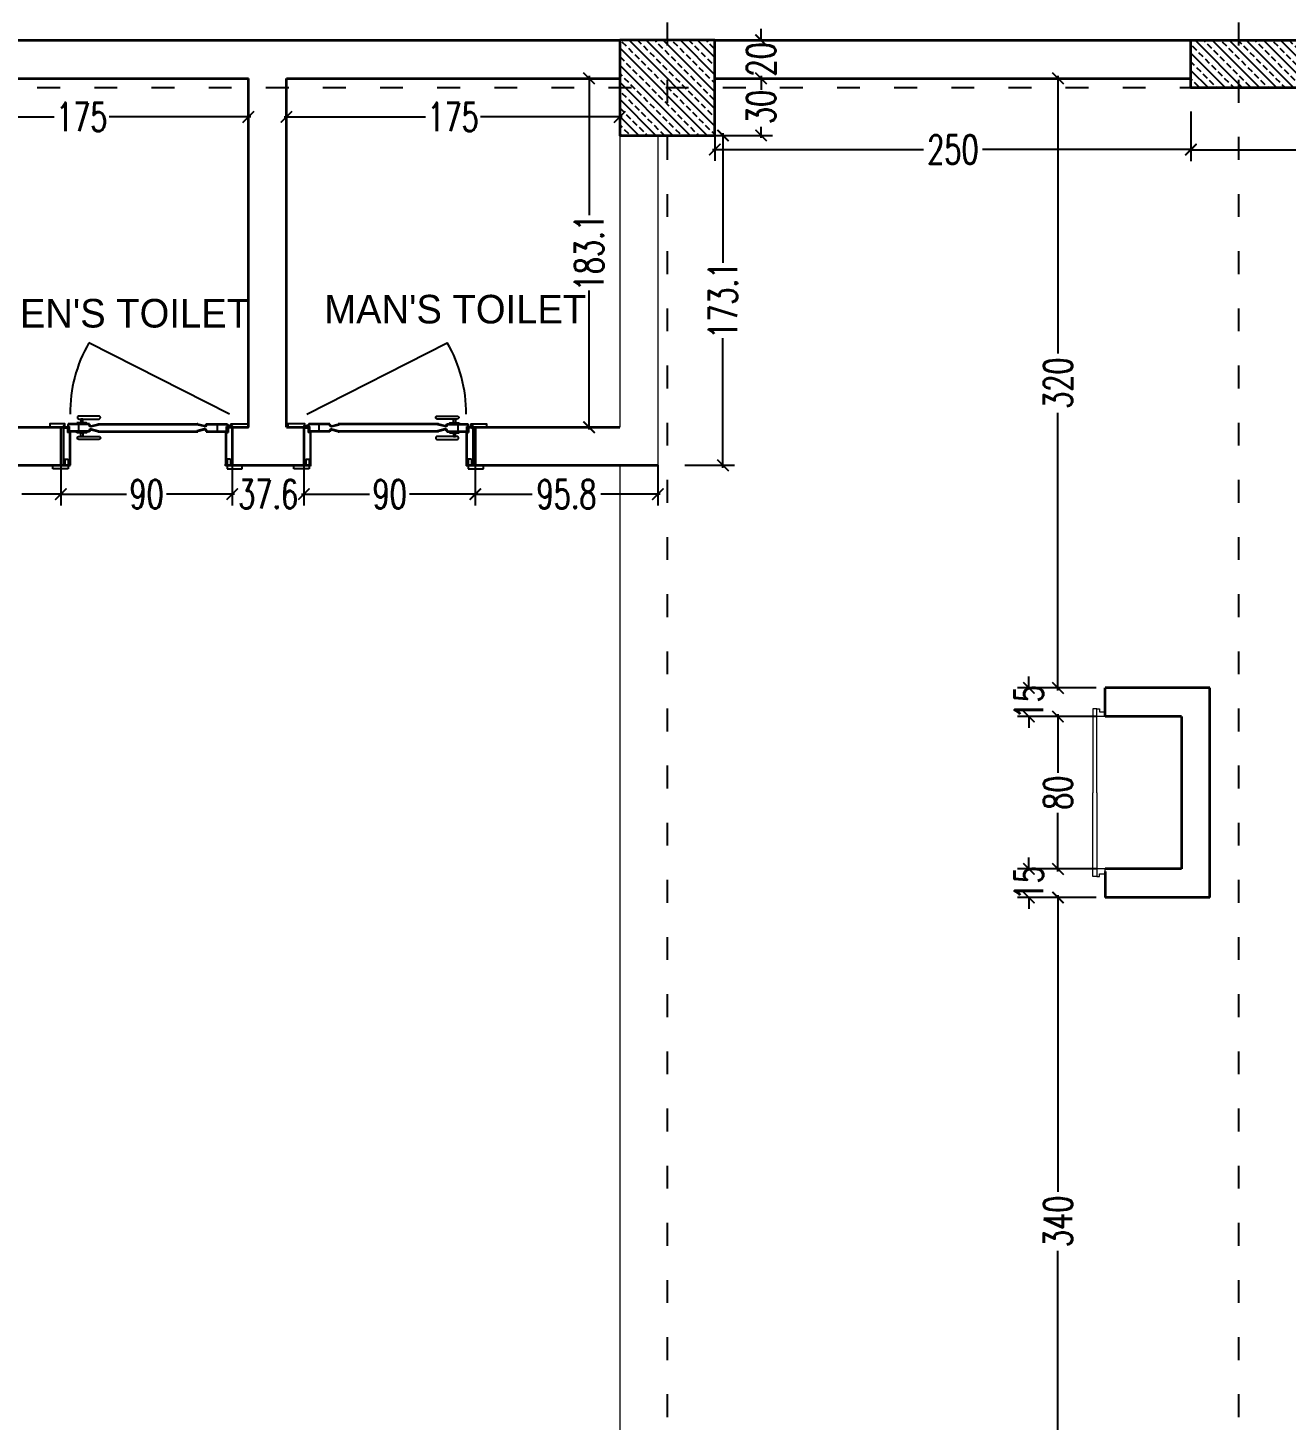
# Model space of a CAD drawing. Header units: centimetres. Extents: x -3207095 to 15275363, y -32656 to 4798027.
# Drawn here: x 679494 to 680155, y 4470651 to 4471382 of the extents above; entities that cross this region are included whole.
import ezdxf

# ---------------------------------------------------------------- set-up
doc = ezdxf.new("R2010")
doc.units = ezdxf.units.CM
for name, pattern in [('ACAD_ISO03W100', [30, 12, -18]), ('DUZ', [500, 500]), ('HIDDEN', [0.375, 0.25, -0.125])]:
    doc.linetypes.add(name, pattern=pattern)
doc.layers.get('0').update_dxf_attribs({"color": 1, "linetype": 'DUZ'})
for name, color, linetype in [('a-door', 2, 'Continuous'), ('DIM', 1, 'DUZ'), ('GOLGE', 8, 'HIDDEN'), ('KOLTAR_F', 145, 'Continuous'), ('LOGO', 7, 'Continuous')]:
    doc.layers.add(name, color=color, linetype=linetype)
for name, color, linetype, lineweight in [('DUVAR', 7, 'Continuous', 35), ('iç duvar', 7, 'Continuous', 50), ('KAPEN', 151, 'Continuous', 9), ('KOLON_F', 3, 'Continuous', 35)]:
    doc.layers.add(name, color=color, linetype=linetype, lineweight=lineweight)
doc.styles.add('DIM', font='ROMANSTW.SHX', dxfattribs={"width": 0.7})
doc.dimstyles.new('1_100', dxfattribs={"dimtxt": 15, "dimasz": 6, "dimexe": 6, "dimexo": 0, "dimgap": 2, "dimtad": 0, "dimdec": 1, "dimzin": 11, "dimdsep": 46, "dimtxsty": 'DIM', "dimblk": 'ARCHTICK', "dimcen": 3, "dimdle": 1.25, "dimclrt": 2, "dimadec": 0, "dimazin": 0, "dimtfac": 1.25, "dimtdec": 1, "dimtix": 1, "dimtofl": 0, "dimtmove": 1, "dimatfit": 3, "dimldrblk": 'ARCHTICK', "dimfxl": 20, "dimfxlon": 1, "dimtolj": 1, "dimtzin": 0, "dimarcsym": 0})

# ---------------------------------------------------------------- blocks, each defined once
blk = doc.blocks.new('_ArchTick')
at = {"color": 0, "linetype": 'ByBlock', "const_width": 0.15}
blk.add_lwpolyline([(-0.5, -0.5), (0.5, 0.5)], dxfattribs=at)
blk = doc.blocks.new('*D457')
at = {"layer": 'Defpoints', "color": 0, "linetype": 'Continuous', "lineweight": 5, "transparency": 16777216}
for p in [(679435.06, 4471152.02), (679511.62, 4471152.02), (679511.62, 4471136.88)]:
    blk.add_point(p, dxfattribs=at)
at = {"layer": 'DIM', "color": 0, "linetype": 'Continuous', "lineweight": -2, "transparency": 16777216}
for p, q in [((679435.06, 4471152.02), (679435.06, 4471130.88)), ((679511.62, 4471152.02), (679511.62, 4471130.88)), ((679433.81, 4471136.88), (679455.59, 4471136.88)), ((679512.87, 4471136.88), (679491.09, 4471136.88))]:
    blk.add_line(p, q, dxfattribs=at)
at = {"layer": 'DIM', "color": 0, "linetype": 'Continuous', "lineweight": -2, "transparency": 16777216, "xscale": 6, "yscale": 6, "zscale": 6, "rotation": 180}
blk.add_blockref('_ArchTick', (679435.06, 4471136.88), dxfattribs=at)
at = {"layer": 'DIM', "color": 0, "linetype": 'Continuous', "lineweight": -2, "transparency": 16777216, "xscale": 6, "yscale": 6, "zscale": 6}
blk.add_blockref('_ArchTick', (679511.62, 4471136.88), dxfattribs=at)
at = {"layer": 'DIM', "color": 2, "linetype": 'Continuous', "lineweight": 5, "transparency": 16777216, "insert": (679473.34, 4471136.88), "char_height": 15, "attachment_point": 5, "style": 'DIM'}
blk.add_mtext('\\A1;76.6', dxfattribs=at)
blk = doc.blocks.new('*D458')
at = {"layer": 'Defpoints', "color": 0, "linetype": 'Continuous', "lineweight": 5, "transparency": 16777216}
for p in [(679511.62, 4471152.02), (679601.62, 4471152.02), (679601.62, 4471136.88)]:
    blk.add_point(p, dxfattribs=at)
at = {"layer": 'DIM', "color": 0, "linetype": 'Continuous', "lineweight": -2, "transparency": 16777216}
for p, q in [((679511.62, 4471152.02), (679511.62, 4471130.88)), ((679601.62, 4471152.02), (679601.62, 4471130.88)), ((679510.37, 4471136.88), (679546.12, 4471136.88)), ((679602.87, 4471136.88), (679567.12, 4471136.88))]:
    blk.add_line(p, q, dxfattribs=at)
at = {"layer": 'DIM', "color": 0, "linetype": 'Continuous', "lineweight": -2, "transparency": 16777216, "xscale": 6, "yscale": 6, "zscale": 6, "rotation": 180}
blk.add_blockref('_ArchTick', (679511.62, 4471136.88), dxfattribs=at)
at = {"layer": 'DIM', "color": 0, "linetype": 'Continuous', "lineweight": -2, "transparency": 16777216, "xscale": 6, "yscale": 6, "zscale": 6}
blk.add_blockref('_ArchTick', (679601.62, 4471136.88), dxfattribs=at)
at = {"layer": 'DIM', "color": 2, "linetype": 'Continuous', "lineweight": 5, "transparency": 16777216, "insert": (679556.62, 4471136.88), "char_height": 15, "attachment_point": 5, "style": 'DIM'}
blk.add_mtext('\\A1;90', dxfattribs=at)
blk = doc.blocks.new('*D459')
at = {"layer": 'Defpoints', "color": 0, "linetype": 'Continuous', "lineweight": 5, "transparency": 16777216}
for p in [(679601.62, 4471152.02), (679639.26, 4471152.02), (679639.26, 4471136.88)]:
    blk.add_point(p, dxfattribs=at)
at = {"layer": 'DIM', "color": 0, "linetype": 'Continuous', "lineweight": -2, "transparency": 16777216}
for p, q in [((679601.62, 4471152.02), (679601.62, 4471130.88)), ((679639.26, 4471152.02), (679639.26, 4471130.88)), ((679601.62, 4471136.88), (679595.62, 4471136.88)), ((679639.26, 4471136.88), (679645.26, 4471136.88))]:
    blk.add_line(p, q, dxfattribs=at)
at = {"layer": 'DIM', "color": 0, "linetype": 'Continuous', "lineweight": -2, "transparency": 16777216, "xscale": 6, "yscale": 6, "zscale": 6}
blk.add_blockref('_ArchTick', (679601.62, 4471136.88), dxfattribs=at)
at = {"layer": 'DIM', "color": 0, "linetype": 'Continuous', "lineweight": -2, "transparency": 16777216, "xscale": 6, "yscale": 6, "zscale": 6, "rotation": 180}
blk.add_blockref('_ArchTick', (679639.26, 4471136.88), dxfattribs=at)
at = {"layer": 'DIM', "color": 2, "linetype": 'Continuous', "lineweight": 5, "transparency": 16777216, "insert": (679620.44, 4471136.88), "char_height": 15, "attachment_point": 5, "style": 'DIM'}
blk.add_mtext('\\A1;37.6', dxfattribs=at)
blk = doc.blocks.new('*D460')
at = {"layer": 'Defpoints', "color": 0, "linetype": 'Continuous', "lineweight": 5, "transparency": 16777216}
for p in [(679639.26, 4471152.02), (679729.26, 4471152.02), (679729.26, 4471136.88)]:
    blk.add_point(p, dxfattribs=at)
at = {"layer": 'DIM', "color": 0, "linetype": 'Continuous', "lineweight": -2, "transparency": 16777216}
for p, q in [((679639.26, 4471152.02), (679639.26, 4471130.88)), ((679729.26, 4471152.02), (679729.26, 4471130.88)), ((679638.01, 4471136.88), (679673.76, 4471136.88)), ((679730.51, 4471136.88), (679694.76, 4471136.88))]:
    blk.add_line(p, q, dxfattribs=at)
at = {"layer": 'DIM', "color": 0, "linetype": 'Continuous', "lineweight": -2, "transparency": 16777216, "xscale": 6, "yscale": 6, "zscale": 6, "rotation": 180}
blk.add_blockref('_ArchTick', (679639.26, 4471136.88), dxfattribs=at)
at = {"layer": 'DIM', "color": 0, "linetype": 'Continuous', "lineweight": -2, "transparency": 16777216, "xscale": 6, "yscale": 6, "zscale": 6}
blk.add_blockref('_ArchTick', (679729.26, 4471136.88), dxfattribs=at)
at = {"layer": 'DIM', "color": 2, "linetype": 'Continuous', "lineweight": 5, "transparency": 16777216, "insert": (679684.26, 4471136.88), "char_height": 15, "attachment_point": 5, "style": 'DIM'}
blk.add_mtext('\\A1;90', dxfattribs=at)
blk = doc.blocks.new('*D461')
at = {"layer": 'Defpoints', "color": 0, "linetype": 'Continuous', "lineweight": 5, "transparency": 16777216}
for p in [(679729.26, 4471152.02), (679825.06, 4471152.02), (679825.06, 4471136.88)]:
    blk.add_point(p, dxfattribs=at)
at = {"layer": 'DIM', "color": 0, "linetype": 'Continuous', "lineweight": -2, "transparency": 16777216}
for p, q in [((679729.26, 4471152.02), (679729.26, 4471130.88)), ((679825.06, 4471152.02), (679825.06, 4471130.88)), ((679728.01, 4471136.88), (679759.16, 4471136.88)), ((679826.31, 4471136.88), (679795.16, 4471136.88))]:
    blk.add_line(p, q, dxfattribs=at)
at = {"layer": 'DIM', "color": 0, "linetype": 'Continuous', "lineweight": -2, "transparency": 16777216, "xscale": 6, "yscale": 6, "zscale": 6, "rotation": 180}
blk.add_blockref('_ArchTick', (679729.26, 4471136.88), dxfattribs=at)
at = {"layer": 'DIM', "color": 0, "linetype": 'Continuous', "lineweight": -2, "transparency": 16777216, "xscale": 6, "yscale": 6, "zscale": 6}
blk.add_blockref('_ArchTick', (679825.06, 4471136.88), dxfattribs=at)
at = {"layer": 'DIM', "color": 2, "linetype": 'Continuous', "lineweight": 5, "transparency": 16777216, "insert": (679777.16, 4471136.88), "char_height": 15, "attachment_point": 5, "style": 'DIM'}
blk.add_mtext('\\A1;95.8', dxfattribs=at)
blk = doc.blocks.new('*D462')
at = {"layer": 'Defpoints', "color": 0, "linetype": 'Continuous', "lineweight": 5, "transparency": 16777216}
for p in [(679825.06, 4471325.15), (679859.31, 4471325.15), (679825.06, 4471152.02)]:
    blk.add_point(p, dxfattribs=at)
at = {"layer": 'DIM', "color": 0, "linetype": 'Continuous', "lineweight": -2, "transparency": 16777216}
for p, q in [((679839.31, 4471325.15), (679865.31, 4471325.15)), ((679859.31, 4471326.4), (679859.31, 4471258.34)), ((679859.31, 4471150.77), (679859.31, 4471218.84)), ((679839.31, 4471152.02), (679865.31, 4471152.02))]:
    blk.add_line(p, q, dxfattribs=at)
at = {"layer": 'DIM', "color": 0, "linetype": 'Continuous', "lineweight": -2, "transparency": 16777216, "xscale": 6, "yscale": 6, "zscale": 6}
for p, rotation in [((679859.31, 4471325.15), 90), ((679859.31, 4471152.02), 270)]:
    blk.add_blockref('_ArchTick', p, dxfattribs=dict(at, rotation=rotation))
at = {"layer": 'DIM', "color": 2, "linetype": 'Continuous', "lineweight": 5, "transparency": 16777216, "insert": (679859.31, 4471238.59), "char_height": 15, "attachment_point": 5, "rotation": 90, "style": 'DIM'}
blk.add_mtext('\\A1;173.1', dxfattribs=at)
blk = doc.blocks.new('*D463')
at = {"layer": 'Defpoints', "color": 0, "linetype": 'Continuous', "lineweight": 5, "transparency": 16777216}
for p in [(679855.06, 4471355.15), (679879.31, 4471355.15), (679855.06, 4471325.15)]:
    blk.add_point(p, dxfattribs=at)
at = {"layer": 'DIM', "color": 0, "linetype": 'Continuous', "lineweight": -2, "transparency": 16777216}
for p, q in [((679859.31, 4471355.15), (679885.31, 4471355.15)), ((679879.31, 4471356.4), (679879.31, 4471350.65)), ((679859.31, 4471325.15), (679885.31, 4471325.15)), ((679879.31, 4471323.9), (679879.31, 4471329.65))]:
    blk.add_line(p, q, dxfattribs=at)
at = {"layer": 'DIM', "color": 0, "linetype": 'Continuous', "lineweight": -2, "transparency": 16777216, "xscale": 6, "yscale": 6, "zscale": 6}
for p, rotation in [((679879.31, 4471355.15), 90), ((679879.31, 4471325.15), 270)]:
    blk.add_blockref('_ArchTick', p, dxfattribs=dict(at, rotation=rotation))
at = {"layer": 'DIM', "color": 2, "linetype": 'Continuous', "lineweight": 5, "transparency": 16777216, "insert": (679879.31, 4471340.15), "char_height": 15, "attachment_point": 5, "rotation": 90, "style": 'DIM'}
blk.add_mtext('\\A1;30', dxfattribs=at)
blk = doc.blocks.new('*D464')
at = {"layer": 'Defpoints', "color": 0, "linetype": 'Continuous', "lineweight": 5, "transparency": 16777216}
for p in [(680105.06, 4471350.15), (679855.06, 4471325.15), (680105.06, 4471317.82)]:
    blk.add_point(p, dxfattribs=at)
at = {"layer": 'DIM', "color": 0, "linetype": 'Continuous', "lineweight": -2, "transparency": 16777216}
for p, q in [((680105.06, 4471337.82), (680105.06, 4471311.82)), ((679855.06, 4471325.15), (679855.06, 4471311.82)), ((679853.81, 4471317.82), (679964.56, 4471317.82)), ((680106.31, 4471317.82), (679995.56, 4471317.82))]:
    blk.add_line(p, q, dxfattribs=at)
at = {"layer": 'DIM', "color": 0, "linetype": 'Continuous', "lineweight": -2, "transparency": 16777216, "xscale": 6, "yscale": 6, "zscale": 6, "rotation": 180}
blk.add_blockref('_ArchTick', (679855.06, 4471317.82), dxfattribs=at)
at = {"layer": 'DIM', "color": 0, "linetype": 'Continuous', "lineweight": -2, "transparency": 16777216, "xscale": 6, "yscale": 6, "zscale": 6}
blk.add_blockref('_ArchTick', (680105.06, 4471317.82), dxfattribs=at)
at = {"layer": 'DIM', "color": 2, "linetype": 'Continuous', "lineweight": 5, "transparency": 16777216, "insert": (679980.06, 4471317.82), "char_height": 15, "attachment_point": 5, "style": 'DIM'}
blk.add_mtext('\\A1;250', dxfattribs=at)
blk = doc.blocks.new('*D465')
at = {"layer": 'Defpoints', "color": 0, "linetype": 'Continuous', "lineweight": 5, "transparency": 16777216}
for p in [(680105.06, 4471350.15), (680375.06, 4471350.15), (680375.06, 4471317.63)]:
    blk.add_point(p, dxfattribs=at)
at = {"layer": 'DIM', "color": 0, "linetype": 'Continuous', "lineweight": -2, "transparency": 16777216}
for p, q in [((680105.06, 4471337.63), (680105.06, 4471311.63)), ((680375.06, 4471337.63), (680375.06, 4471311.63)), ((680103.81, 4471317.63), (680224.56, 4471317.63)), ((680376.31, 4471317.63), (680255.56, 4471317.63))]:
    blk.add_line(p, q, dxfattribs=at)
at = {"layer": 'DIM', "color": 0, "linetype": 'Continuous', "lineweight": -2, "transparency": 16777216, "xscale": 6, "yscale": 6, "zscale": 6, "rotation": 180}
blk.add_blockref('_ArchTick', (680105.06, 4471317.63), dxfattribs=at)
at = {"layer": 'DIM', "color": 0, "linetype": 'Continuous', "lineweight": -2, "transparency": 16777216, "xscale": 6, "yscale": 6, "zscale": 6}
blk.add_blockref('_ArchTick', (680375.06, 4471317.63), dxfattribs=at)
at = {"layer": 'DIM', "color": 2, "linetype": 'Continuous', "lineweight": 5, "transparency": 16777216, "insert": (680240.06, 4471317.63), "char_height": 15, "attachment_point": 5, "style": 'DIM'}
blk.add_mtext('\\A1;270', dxfattribs=at)
blk = doc.blocks.new('*D468')
at = {"layer": 'Defpoints', "color": 0, "linetype": 'Continuous', "lineweight": 5, "transparency": 16777216}
for p in [(679855.06, 4471375.15), (679879.31, 4471375.15), (679855.06, 4471355.15)]:
    blk.add_point(p, dxfattribs=at)
at = {"layer": 'DIM', "color": 0, "linetype": 'Continuous', "lineweight": -2, "transparency": 16777216}
for p, q in [((679879.31, 4471375.15), (679879.31, 4471381.15)), ((679859.31, 4471375.15), (679885.31, 4471375.15)), ((679859.31, 4471355.15), (679885.31, 4471355.15)), ((679879.31, 4471355.15), (679879.31, 4471349.15))]:
    blk.add_line(p, q, dxfattribs=at)
at = {"layer": 'DIM', "color": 0, "linetype": 'Continuous', "lineweight": -2, "transparency": 16777216, "xscale": 6, "yscale": 6, "zscale": 6}
for p, rotation in [((679879.31, 4471375.15), 270), ((679879.31, 4471355.15), 90)]:
    blk.add_blockref('_ArchTick', p, dxfattribs=dict(at, rotation=rotation))
at = {"layer": 'DIM', "color": 2, "linetype": 'Continuous', "lineweight": 5, "transparency": 16777216, "insert": (679879.31, 4471365.15), "char_height": 15, "attachment_point": 5, "rotation": 90, "style": 'DIM'}
blk.add_mtext('\\A1;20', dxfattribs=at)
blk = doc.blocks.new('*D474')
at = {"layer": 'Defpoints', "color": 0, "linetype": 'Continuous', "lineweight": 5, "transparency": 16777216}
for p in [(680039.42, 4471355.15), (680035.24, 4471035.15), (680060.06, 4471035.15)]:
    blk.add_point(p, dxfattribs=at)
at = {"layer": 'DIM', "color": 0, "linetype": 'Continuous', "lineweight": -2, "transparency": 16777216}
for p, q in [((680039.42, 4471355.15), (680029.24, 4471355.15)), ((680035.24, 4471356.4), (680035.24, 4471210.65)), ((680035.24, 4471033.9), (680035.24, 4471179.65)), ((680055.24, 4471035.15), (680029.24, 4471035.15))]:
    blk.add_line(p, q, dxfattribs=at)
at = {"layer": 'DIM', "color": 0, "linetype": 'Continuous', "lineweight": -2, "transparency": 16777216, "xscale": 6, "yscale": 6, "zscale": 6}
for p, rotation in [((680035.24, 4471355.15), 90), ((680035.24, 4471035.15), 270)]:
    blk.add_blockref('_ArchTick', p, dxfattribs=dict(at, rotation=rotation))
at = {"layer": 'DIM', "color": 2, "linetype": 'Continuous', "lineweight": 5, "transparency": 16777216, "insert": (680035.24, 4471195.15), "char_height": 15, "attachment_point": 5, "rotation": 90, "style": 'DIM'}
blk.add_mtext('\\A1;320', dxfattribs=at)
blk = doc.blocks.new('*D475')
at = {"layer": 'Defpoints', "color": 0, "linetype": 'Continuous', "lineweight": 5, "transparency": 16777216}
for p in [(680060.06, 4471020.15), (680035.24, 4470940.15), (680060.06, 4470940.15)]:
    blk.add_point(p, dxfattribs=at)
at = {"layer": 'DIM', "color": 0, "linetype": 'Continuous', "lineweight": -2, "transparency": 16777216}
for p, q in [((680055.24, 4471020.15), (680029.24, 4471020.15)), ((680035.24, 4471021.4), (680035.24, 4470990.65)), ((680035.24, 4470938.9), (680035.24, 4470969.65)), ((680055.24, 4470940.15), (680029.24, 4470940.15))]:
    blk.add_line(p, q, dxfattribs=at)
at = {"layer": 'DIM', "color": 0, "linetype": 'Continuous', "lineweight": -2, "transparency": 16777216, "xscale": 6, "yscale": 6, "zscale": 6}
for p, rotation in [((680035.24, 4471020.15), 90), ((680035.24, 4470940.15), 270)]:
    blk.add_blockref('_ArchTick', p, dxfattribs=dict(at, rotation=rotation))
at = {"layer": 'DIM', "color": 2, "linetype": 'Continuous', "lineweight": 5, "transparency": 16777216, "insert": (680035.24, 4470980.15), "char_height": 15, "attachment_point": 5, "rotation": 90, "style": 'DIM'}
blk.add_mtext('\\A1;80', dxfattribs=at)
blk = doc.blocks.new('*D476')
at = {"layer": 'Defpoints', "color": 0, "linetype": 'Continuous', "lineweight": 5, "transparency": 16777216}
for p in [(680029.24, 4471035.15), (680019.96, 4471020.15), (680029.24, 4471020.15)]:
    blk.add_point(p, dxfattribs=at)
at = {"layer": 'DIM', "color": 0, "linetype": 'Continuous', "lineweight": -2, "transparency": 16777216}
for p, q in [((680019.96, 4471035.15), (680019.96, 4471041.15)), ((680029.24, 4471035.15), (680013.96, 4471035.15)), ((680029.24, 4471020.15), (680013.96, 4471020.15)), ((680019.96, 4471020.15), (680019.96, 4471014.15))]:
    blk.add_line(p, q, dxfattribs=at)
at = {"layer": 'DIM', "color": 0, "linetype": 'Continuous', "lineweight": -2, "transparency": 16777216, "xscale": 6, "yscale": 6, "zscale": 6}
for p, rotation in [((680019.96, 4471035.15), 270), ((680019.96, 4471020.15), 90)]:
    blk.add_blockref('_ArchTick', p, dxfattribs=dict(at, rotation=rotation))
at = {"layer": 'DIM', "color": 2, "linetype": 'Continuous', "lineweight": 5, "transparency": 16777216, "insert": (680019.96, 4471027.65), "char_height": 15, "attachment_point": 5, "rotation": 90, "style": 'DIM'}
blk.add_mtext('\\A1;15', dxfattribs=at)
blk = doc.blocks.new('*D477')
at = {"layer": 'Defpoints', "color": 0, "linetype": 'Continuous', "lineweight": 5, "transparency": 16777216}
for p in [(680060.06, 4470925.15), (680035.24, 4470585.15), (680060.06, 4470585.15)]:
    blk.add_point(p, dxfattribs=at)
at = {"layer": 'DIM', "color": 0, "linetype": 'Continuous', "lineweight": -2, "transparency": 16777216}
for p, q in [((680055.24, 4470925.15), (680029.24, 4470925.15)), ((680035.24, 4470926.4), (680035.24, 4470770.65)), ((680035.24, 4470583.9), (680035.24, 4470739.65)), ((680055.24, 4470585.15), (680029.24, 4470585.15))]:
    blk.add_line(p, q, dxfattribs=at)
at = {"layer": 'DIM', "color": 0, "linetype": 'Continuous', "lineweight": -2, "transparency": 16777216, "xscale": 6, "yscale": 6, "zscale": 6}
for p, rotation in [((680035.24, 4470925.15), 90), ((680035.24, 4470585.15), 270)]:
    blk.add_blockref('_ArchTick', p, dxfattribs=dict(at, rotation=rotation))
at = {"layer": 'DIM', "color": 2, "linetype": 'Continuous', "lineweight": 5, "transparency": 16777216, "insert": (680035.24, 4470755.15), "char_height": 15, "attachment_point": 5, "rotation": 90, "style": 'DIM'}
blk.add_mtext('\\A1;340', dxfattribs=at)
blk = doc.blocks.new('*D478')
at = {"layer": 'Defpoints', "color": 0, "linetype": 'Continuous', "lineweight": 5, "transparency": 16777216}
for p in [(680029.24, 4470940.15), (680019.96, 4470925.15), (680029.24, 4470925.15)]:
    blk.add_point(p, dxfattribs=at)
at = {"layer": 'DIM', "color": 0, "linetype": 'Continuous', "lineweight": -2, "transparency": 16777216}
for p, q in [((680019.96, 4470940.15), (680019.96, 4470946.15)), ((680029.24, 4470940.15), (680013.96, 4470940.15)), ((680029.24, 4470925.15), (680013.96, 4470925.15)), ((680019.96, 4470925.15), (680019.96, 4470919.15))]:
    blk.add_line(p, q, dxfattribs=at)
at = {"layer": 'DIM', "color": 0, "linetype": 'Continuous', "lineweight": -2, "transparency": 16777216, "xscale": 6, "yscale": 6, "zscale": 6}
for p, rotation in [((680019.96, 4470940.15), 270), ((680019.96, 4470925.15), 90)]:
    blk.add_blockref('_ArchTick', p, dxfattribs=dict(at, rotation=rotation))
at = {"layer": 'DIM', "color": 2, "linetype": 'Continuous', "lineweight": 5, "transparency": 16777216, "insert": (680019.96, 4470932.65), "char_height": 15, "attachment_point": 5, "rotation": 90, "style": 'DIM'}
blk.add_mtext('\\A1;15', dxfattribs=at)
blk = doc.blocks.new('*D508')
at = {"layer": 'Defpoints', "color": 0, "linetype": 'Continuous', "lineweight": 5, "transparency": 16777216}
for p in [(679435.06, 4471355.15), (679610.06, 4471355.15), (679610.06, 4471334.88)]:
    blk.add_point(p, dxfattribs=at)
at = {"layer": 'DIM', "color": 0, "linetype": 'Continuous', "lineweight": -2, "transparency": 16777216}
for p, q in [((679435.06, 4471354.88), (679435.06, 4471328.88)), ((679610.06, 4471354.88), (679610.06, 4471328.88)), ((679433.81, 4471334.88), (679508.06, 4471334.88)), ((679611.31, 4471334.88), (679537.06, 4471334.88))]:
    blk.add_line(p, q, dxfattribs=at)
at = {"layer": 'DIM', "color": 0, "linetype": 'Continuous', "lineweight": -2, "transparency": 16777216, "xscale": 6, "yscale": 6, "zscale": 6, "rotation": 180}
blk.add_blockref('_ArchTick', (679435.06, 4471334.88), dxfattribs=at)
at = {"layer": 'DIM', "color": 0, "linetype": 'Continuous', "lineweight": -2, "transparency": 16777216, "xscale": 6, "yscale": 6, "zscale": 6}
blk.add_blockref('_ArchTick', (679610.06, 4471334.88), dxfattribs=at)
at = {"layer": 'DIM', "color": 2, "linetype": 'Continuous', "lineweight": 5, "transparency": 16777216, "insert": (679522.56, 4471334.88), "char_height": 15, "attachment_point": 5, "style": 'DIM'}
blk.add_mtext('\\A1;175', dxfattribs=at)
blk = doc.blocks.new('*D509')
at = {"layer": 'Defpoints', "color": 0, "linetype": 'Continuous', "lineweight": 5, "transparency": 16777216}
for p in [(679630.06, 4471355.15), (679805.06, 4471355.15), (679805.06, 4471334.88)]:
    blk.add_point(p, dxfattribs=at)
at = {"layer": 'DIM', "color": 0, "linetype": 'Continuous', "lineweight": -2, "transparency": 16777216}
for p, q in [((679630.06, 4471354.88), (679630.06, 4471328.88)), ((679805.06, 4471354.88), (679805.06, 4471328.88)), ((679628.81, 4471334.88), (679703.06, 4471334.88)), ((679806.31, 4471334.88), (679732.06, 4471334.88))]:
    blk.add_line(p, q, dxfattribs=at)
at = {"layer": 'DIM', "color": 0, "linetype": 'Continuous', "lineweight": -2, "transparency": 16777216, "xscale": 6, "yscale": 6, "zscale": 6, "rotation": 180}
blk.add_blockref('_ArchTick', (679630.06, 4471334.88), dxfattribs=at)
at = {"layer": 'DIM', "color": 0, "linetype": 'Continuous', "lineweight": -2, "transparency": 16777216, "xscale": 6, "yscale": 6, "zscale": 6}
blk.add_blockref('_ArchTick', (679805.06, 4471334.88), dxfattribs=at)
at = {"layer": 'DIM', "color": 2, "linetype": 'Continuous', "lineweight": 5, "transparency": 16777216, "insert": (679717.56, 4471334.88), "char_height": 15, "attachment_point": 5, "style": 'DIM'}
blk.add_mtext('\\A1;175', dxfattribs=at)
blk = doc.blocks.new('*D511')
at = {"layer": 'Defpoints', "color": 0, "linetype": 'Continuous', "lineweight": 5, "transparency": 16777216}
for p in [(679805.06, 4471355.15), (679788.99, 4471172.02), (679805.06, 4471172.02)]:
    blk.add_point(p, dxfattribs=at)
at = {"layer": 'DIM', "color": 0, "linetype": 'Continuous', "lineweight": -2, "transparency": 16777216}
for p, q in [((679805.06, 4471355.15), (679782.99, 4471355.15)), ((679788.99, 4471356.4), (679788.99, 4471283.34)), ((679788.99, 4471170.77), (679788.99, 4471243.84)), ((679805.06, 4471172.02), (679782.99, 4471172.02))]:
    blk.add_line(p, q, dxfattribs=at)
at = {"layer": 'DIM', "color": 0, "linetype": 'Continuous', "lineweight": -2, "transparency": 16777216, "xscale": 6, "yscale": 6, "zscale": 6}
for p, rotation in [((679788.99, 4471355.15), 90), ((679788.99, 4471172.02), 270)]:
    blk.add_blockref('_ArchTick', p, dxfattribs=dict(at, rotation=rotation))
at = {"layer": 'DIM', "color": 2, "linetype": 'Continuous', "lineweight": 5, "transparency": 16777216, "insert": (679788.99, 4471263.59), "char_height": 15, "attachment_point": 5, "rotation": 90, "style": 'DIM'}
blk.add_mtext('\\A1;183.1', dxfattribs=at)

msp = doc.modelspace()

# ---------------------------------------------------------------- hatches: boundary and pattern name
at = {"layer": 'KOLTAR_F'}
h = msp.add_hatch(dxfattribs=at)
h.set_pattern_fill('ANSI33', color=256, angle=90, style=0)
h.set_pattern_definition([(135, (5183337.5296, 3810741.6723), (-4.4901280605, -4.4901280605), []), (135, (5183337.5296, 3810746.1625), (-4.4901280605, -4.4901280605), [3.175, -1.5875])])
h.paths.add_polyline_path([(679855.06, 4471325.15), (679855.06, 4471375.15), (679805.06, 4471375.15), (679805.06, 4471325.15)])
h = msp.add_hatch(dxfattribs=at)
h.set_pattern_fill('ANSI33', color=256, angle=90, style=0)
h.set_pattern_definition([(135, (5182817.5296, 3810741.6723), (-4.4901280605, -4.4901280605), []), (135, (5182817.5296, 3810746.1625), (-4.4901280605, -4.4901280605), [3.175, -1.5875])])
h.paths.add_polyline_path([(680375.06, 4471375.15), (680105.06, 4471375.15), (680105.06, 4471350.15), (680375.06, 4471350.15)])

# ---------------------------------------------------------------- linework, layer by layer
at = {"color": 232, "linetype": 'ACAD_ISO03W100'}
for p, q in [((679830.06, 4472584.38), (679830.06, 4469325.53)), ((680130.06, 4472584.38), (680130.06, 4469325.53)), ((681101.25, 4471350.15), (676992.69, 4471350.15))]:
    msp.add_line(p, q, dxfattribs=at)
at = {"color": 7}
for p, q in [((679511.62, 4471172.02), (679511.62, 4471152.02)), ((679601.62, 4471172.02), (679601.62, 4471152.02)), ((679639.26, 4471172.02), (679639.26, 4471152.02)), ((679729.26, 4471172.02), (679729.26, 4471152.02))]:
    msp.add_line(p, q, dxfattribs=at)
at = {"color": 30}
for p, q in [((679601.62, 4471152.02), (679601.62, 4471172.02)), ((679639.26, 4471152.02), (679639.26, 4471172.02))]:
    msp.add_line(p, q, dxfattribs=at)
at = {"layer": 'a-door'}
for p, q in [((679512.96, 4471172.02), (679512.96, 4471152.02)), ((679513.26, 4471172.02), (679515.46, 4471172.02)), ((679513.26, 4471171.71), (679515.16, 4471171.71)), ((679515.5, 4471173.82), (679515.06, 4471172.02)), ((679515.06, 4471172.02), (679515.76, 4471172.02)), ((679515.14, 4471172.32), (679516.06, 4471172.32)), ((679515.16, 4471171.71), (679515.16, 4471169.32)), ((679526.19, 4471173.52), (679515.43, 4471173.52)), ((679515.46, 4471172.02), (679515.46, 4471169.62)), ((679526.59, 4471173.82), (679515.5, 4471173.82)), ((679515.76, 4471169.62), (679515.76, 4471172.02)), ((679516.06, 4471169.92), (679516.06, 4471172.32)), ((679520.81, 4471173.52), (679520.81, 4471169.92)), ((679526.59, 4471173.52), (679526.59, 4471173.82)), ((679527.19, 4471172.92), (679527.42, 4471172.92)), ((679527.19, 4471172.32), (679527.19, 4471172.52)), ((679527.49, 4471172.32), (679527.19, 4471172.32)), ((679527.19, 4471171.12), (679527.19, 4471170.92)), ((679527.49, 4471171.12), (679527.19, 4471171.12)), ((679527.42, 4471172.72), (679527.42, 4471172.92)), ((679527.42, 4471172.72), (679527.57, 4471172.72)), ((679527.49, 4471172.32), (679531.39, 4471173.32)), ((679527.49, 4471171.12), (679531.39, 4471170.12)), ((679527.57, 4471172.72), (679530.99, 4471173.6)), ((679530.99, 4471173.82), (679531.39, 4471173.82)), ((679530.99, 4471173.82), (679530.99, 4471173.6)), ((679530.99, 4471173.82), (679530.99, 4471173.6)), ((679531.39, 4471173.82), (679583.58, 4471173.82)), ((679531.39, 4471173.42), (679583.18, 4471173.42)), ((679531.39, 4471173.42), (679531.39, 4471173.32)), ((679583.58, 4471173.82), (679583.18, 4471173.82)), ((679583.18, 4471173.42), (679583.18, 4471173.32)), ((679587.08, 4471172.32), (679583.18, 4471173.32)), ((679587.08, 4471171.12), (679583.18, 4471170.12)), ((679583.58, 4471173.82), (679583.58, 4471173.6)), ((679583.58, 4471173.82), (679583.58, 4471173.6)), ((679587.01, 4471172.72), (679583.58, 4471173.6)), ((679587.16, 4471172.72), (679587.01, 4471172.72)), ((679587.08, 4471172.32), (679587.38, 4471172.32)), ((679587.08, 4471171.12), (679587.38, 4471171.12)), ((679587.16, 4471172.72), (679587.16, 4471172.92)), ((679587.38, 4471172.92), (679587.16, 4471172.92)), ((679587.38, 4471172.32), (679587.38, 4471172.52)), ((679587.38, 4471171.12), (679587.38, 4471170.92)), ((679587.98, 4471173.82), (679599.07, 4471173.82)), ((679587.98, 4471173.52), (679587.98, 4471173.82)), ((679588.38, 4471173.52), (679599.15, 4471173.52)), ((679593.77, 4471173.52), (679593.77, 4471169.92)), ((679598.52, 4471169.92), (679598.52, 4471172.32)), ((679599.44, 4471172.32), (679598.52, 4471172.32)), ((679598.82, 4471169.62), (679598.82, 4471172.02)), ((679599.52, 4471172.02), (679598.82, 4471172.02)), ((679599.07, 4471173.82), (679599.52, 4471172.02)), ((679599.12, 4471172.02), (679599.12, 4471169.62)), ((679601.32, 4471172.02), (679599.12, 4471172.02)), ((679599.42, 4471171.71), (679599.42, 4471169.32)), ((679601.32, 4471171.71), (679599.42, 4471171.71)), ((679601.62, 4471172.02), (679601.62, 4471152.02)), ((679602.12, 4471172.02), (679601.62, 4471172.02)), ((679638.76, 4471172.02), (679639.26, 4471172.02)), ((679639.26, 4471172.02), (679639.26, 4471152.02)), ((679639.56, 4471172.02), (679641.76, 4471172.02)), ((679639.56, 4471171.71), (679641.46, 4471171.71)), ((679641.81, 4471173.82), (679641.36, 4471172.02)), ((679641.36, 4471172.02), (679642.06, 4471172.02)), ((679641.44, 4471172.32), (679642.36, 4471172.32)), ((679641.46, 4471171.71), (679641.46, 4471169.32)), ((679652.5, 4471173.52), (679641.73, 4471173.52)), ((679641.76, 4471172.02), (679641.76, 4471169.62)), ((679652.9, 4471173.82), (679641.81, 4471173.82)), ((679642.06, 4471169.62), (679642.06, 4471172.02)), ((679642.36, 4471169.92), (679642.36, 4471172.32)), ((679647.12, 4471173.52), (679647.12, 4471169.92)), ((679652.9, 4471173.52), (679652.9, 4471173.82)), ((679653.5, 4471172.92), (679653.72, 4471172.92)), ((679653.5, 4471172.32), (679653.5, 4471172.52)), ((679653.8, 4471172.32), (679653.5, 4471172.32)), ((679653.8, 4471171.12), (679653.5, 4471171.12)), ((679653.5, 4471171.12), (679653.5, 4471170.92)), ((679653.72, 4471172.72), (679653.72, 4471172.92)), ((679653.72, 4471172.72), (679653.87, 4471172.72)), ((679653.8, 4471172.32), (679657.7, 4471173.32)), ((679653.8, 4471171.12), (679657.7, 4471170.12)), ((679653.87, 4471172.72), (679657.3, 4471173.6)), ((679709.49, 4471173.82), (679657.3, 4471173.82)), ((679657.3, 4471173.82), (679657.3, 4471173.6)), ((679657.3, 4471173.82), (679657.3, 4471173.6)), ((679657.3, 4471173.82), (679657.7, 4471173.82)), ((679709.49, 4471173.42), (679657.7, 4471173.42)), ((679657.7, 4471173.42), (679657.7, 4471173.32)), ((679709.89, 4471173.82), (679709.49, 4471173.82)), ((679709.49, 4471173.42), (679709.49, 4471173.32)), ((679713.39, 4471172.32), (679709.49, 4471173.32)), ((679713.39, 4471171.12), (679709.49, 4471170.12)), ((679709.89, 4471173.82), (679709.89, 4471173.6)), ((679709.89, 4471173.82), (679709.89, 4471173.6)), ((679713.31, 4471172.72), (679709.89, 4471173.6)), ((679713.46, 4471172.72), (679713.31, 4471172.72)), ((679713.39, 4471172.32), (679713.69, 4471172.32)), ((679713.39, 4471171.12), (679713.69, 4471171.12)), ((679713.46, 4471172.72), (679713.46, 4471172.92)), ((679713.69, 4471172.92), (679713.46, 4471172.92)), ((679713.69, 4471172.32), (679713.69, 4471172.52)), ((679713.69, 4471171.12), (679713.69, 4471170.92)), ((679714.29, 4471173.82), (679725.38, 4471173.82)), ((679714.29, 4471173.52), (679714.29, 4471173.82)), ((679714.69, 4471173.52), (679725.45, 4471173.52)), ((679720.07, 4471173.52), (679720.07, 4471169.92)), ((679724.82, 4471169.92), (679724.82, 4471172.32)), ((679725.75, 4471172.32), (679724.82, 4471172.32)), ((679725.12, 4471169.62), (679725.12, 4471172.02)), ((679725.82, 4471172.02), (679725.12, 4471172.02)), ((679725.38, 4471173.82), (679725.82, 4471172.02)), ((679725.42, 4471172.02), (679725.42, 4471169.62)), ((679727.62, 4471172.02), (679725.42, 4471172.02)), ((679725.72, 4471171.71), (679725.72, 4471169.32)), ((679727.62, 4471171.71), (679725.72, 4471171.71)), ((679727.92, 4471172.02), (679727.92, 4471152.02)), ((679516.16, 4471169.32), (679515.16, 4471169.32)), ((679516.46, 4471169.62), (679515.46, 4471169.62)), ((679526.59, 4471169.62), (679515.76, 4471169.62)), ((679526.19, 4471169.92), (679516.06, 4471169.92)), ((679516.16, 4471169.32), (679516.16, 4471152.34)), ((679516.46, 4471169.62), (679516.46, 4471152.02)), ((679526.59, 4471169.92), (679526.59, 4471169.62)), ((679527.19, 4471170.52), (679527.42, 4471170.52)), ((679527.42, 4471170.72), (679527.42, 4471170.52)), ((679527.42, 4471170.72), (679527.57, 4471170.72)), ((679527.57, 4471170.72), (679530.99, 4471169.85)), ((679530.99, 4471169.62), (679530.99, 4471169.85)), ((679530.99, 4471169.62), (679530.99, 4471169.85)), ((679530.99, 4471169.62), (679531.39, 4471169.62)), ((679531.39, 4471170.02), (679531.39, 4471170.12)), ((679531.39, 4471170.02), (679583.18, 4471170.02)), ((679531.39, 4471169.62), (679583.58, 4471169.62)), ((679583.18, 4471170.02), (679583.18, 4471170.12)), ((679583.58, 4471169.62), (679583.18, 4471169.62)), ((679587.01, 4471170.72), (679583.58, 4471169.85)), ((679583.58, 4471169.62), (679583.58, 4471169.85)), ((679583.58, 4471169.62), (679583.58, 4471169.85)), ((679587.16, 4471170.72), (679587.01, 4471170.72)), ((679587.16, 4471170.72), (679587.16, 4471170.52)), ((679587.38, 4471170.52), (679587.16, 4471170.52)), ((679587.98, 4471169.92), (679587.98, 4471169.62)), ((679587.98, 4471169.62), (679598.82, 4471169.62)), ((679588.38, 4471169.92), (679598.52, 4471169.92)), ((679598.12, 4471169.62), (679599.12, 4471169.62)), ((679598.12, 4471169.62), (679598.12, 4471152.02)), ((679598.42, 4471169.32), (679599.42, 4471169.32)), ((679598.42, 4471169.32), (679598.42, 4471152.34)), ((679642.46, 4471169.32), (679641.46, 4471169.32)), ((679642.76, 4471169.62), (679641.76, 4471169.62)), ((679652.9, 4471169.62), (679642.06, 4471169.62)), ((679652.5, 4471169.92), (679642.36, 4471169.92)), ((679642.46, 4471169.32), (679642.46, 4471152.34)), ((679642.76, 4471169.62), (679642.76, 4471152.02)), ((679652.9, 4471169.92), (679652.9, 4471169.62)), ((679653.5, 4471170.52), (679653.72, 4471170.52)), ((679653.72, 4471170.72), (679653.72, 4471170.52)), ((679653.72, 4471170.72), (679653.87, 4471170.72)), ((679653.87, 4471170.72), (679657.3, 4471169.85)), ((679657.3, 4471169.62), (679657.3, 4471169.85)), ((679657.3, 4471169.62), (679657.3, 4471169.85)), ((679709.49, 4471169.62), (679657.3, 4471169.62)), ((679657.3, 4471169.62), (679657.7, 4471169.62)), ((679657.7, 4471170.02), (679657.7, 4471170.12)), ((679709.49, 4471170.02), (679657.7, 4471170.02)), ((679709.49, 4471170.02), (679709.49, 4471170.12)), ((679709.89, 4471169.62), (679709.49, 4471169.62)), ((679713.31, 4471170.72), (679709.89, 4471169.85)), ((679709.89, 4471169.62), (679709.89, 4471169.85)), ((679709.89, 4471169.62), (679709.89, 4471169.85)), ((679713.46, 4471170.72), (679713.31, 4471170.72)), ((679713.46, 4471170.72), (679713.46, 4471170.52)), ((679713.69, 4471170.52), (679713.46, 4471170.52)), ((679714.29, 4471169.92), (679714.29, 4471169.62)), ((679714.29, 4471169.62), (679725.12, 4471169.62)), ((679714.69, 4471169.92), (679724.82, 4471169.92)), ((679724.42, 4471169.62), (679725.42, 4471169.62)), ((679724.42, 4471169.62), (679724.42, 4471152.02)), ((679724.72, 4471169.32), (679725.72, 4471169.32)), ((679724.72, 4471169.32), (679724.72, 4471152.34)), ((679507.41, 4471150.22), (679507.41, 4471152.02)), ((679507.41, 4471150.22), (679507.41, 4471152.02)), ((679513.61, 4471152.02), (679507.41, 4471152.02)), ((679515.41, 4471150.22), (679507.41, 4471150.22)), ((679512.31, 4471152.02), (679513.61, 4471152.02)), ((679512.31, 4471152.02), (679513.61, 4471152.02)), ((679513.61, 4471155.22), (679515.41, 4471155.22)), ((679513.61, 4471155.22), (679515.41, 4471155.22)), ((679513.61, 4471155.22), (679513.61, 4471152.02)), ((679513.61, 4471155.22), (679513.61, 4471152.02)), ((679515.41, 4471155.22), (679515.41, 4471150.22)), ((679515.41, 4471155.22), (679515.41, 4471150.22)), ((679516.16, 4471152.34), (679515.41, 4471152.34)), ((679515.41, 4471152.02), (679516.71, 4471152.02)), ((679598.87, 4471152.02), (679597.57, 4471152.02)), ((679598.42, 4471152.34), (679598.87, 4471152.34)), ((679598.87, 4471155.22), (679598.87, 4471150.22)), ((679600.67, 4471155.22), (679598.87, 4471155.22)), ((679598.87, 4471150.22), (679606.87, 4471150.22)), ((679600.67, 4471155.22), (679600.67, 4471152.02)), ((679601.97, 4471152.02), (679600.67, 4471152.02)), ((679600.67, 4471152.02), (679606.87, 4471152.02)), ((679606.87, 4471150.22), (679606.87, 4471152.02)), ((679634.01, 4471150.22), (679634.01, 4471152.02)), ((679640.21, 4471152.02), (679634.01, 4471152.02)), ((679642.01, 4471150.22), (679634.01, 4471150.22)), ((679638.91, 4471152.02), (679640.21, 4471152.02)), ((679640.21, 4471155.22), (679640.21, 4471152.02)), ((679640.21, 4471155.22), (679642.01, 4471155.22)), ((679642.01, 4471155.22), (679642.01, 4471150.22)), ((679642.46, 4471152.34), (679642.01, 4471152.34)), ((679642.01, 4471152.02), (679643.31, 4471152.02)), ((679725.47, 4471152.02), (679724.17, 4471152.02)), ((679724.72, 4471152.34), (679725.47, 4471152.34)), ((679727.27, 4471155.22), (679725.47, 4471155.22)), ((679727.27, 4471155.22), (679725.47, 4471155.22)), ((679725.47, 4471155.22), (679725.47, 4471150.22)), ((679725.47, 4471155.22), (679725.47, 4471150.22)), ((679725.47, 4471150.22), (679733.47, 4471150.22)), ((679727.27, 4471155.22), (679727.27, 4471152.02)), ((679727.27, 4471155.22), (679727.27, 4471152.02)), ((679727.27, 4471152.02), (679733.47, 4471152.02)), ((679728.57, 4471152.02), (679727.27, 4471152.02)), ((679728.57, 4471152.02), (679727.27, 4471152.02)), ((679733.47, 4471150.22), (679733.47, 4471152.02)), ((679733.47, 4471150.22), (679733.47, 4471152.02))]:
    msp.add_line(p, q, dxfattribs=at)
for points in [[(679513.26, 4471172.02), (679513.76, 4471172.02), (679513.76, 4471173.82), (679505.76, 4471173.82), (679505.76, 4471172.02), (679512.96, 4471172.02)], [(679601.57, 4471172.02), (679601.07, 4471172.02), (679601.07, 4471173.82), (679610.06, 4471173.82), (679610.06, 4471172.02), (679601.87, 4471172.02)], [(679639.31, 4471172.02), (679639.81, 4471172.02), (679639.81, 4471173.82), (679630.82, 4471173.82), (679630.82, 4471172.02), (679639.01, 4471172.02)], [(679727.62, 4471172.02), (679727.12, 4471172.02), (679727.12, 4471173.82), (679735.12, 4471173.82), (679735.12, 4471172.02), (679727.92, 4471172.02)]]:
    msp.add_lwpolyline(points, dxfattribs=at)
for points in [[(679512.96, 4471171.27), (679513.26, 4471171.27), (679513.26, 4471172.77), (679512.96, 4471172.77)], [(679512.96, 4471171.27), (679513.26, 4471171.27), (679513.26, 4471172.77), (679512.96, 4471172.77)], [(679520.06, 4471174.32), (679520.06, 4471173.82), (679525.06, 4471173.82), (679525.06, 4471174.32)], [(679522.06, 4471176.32), (679522.06, 4471174.32), (679523.06, 4471174.32), (679523.06, 4471176.32)], [(679601.62, 4471171.27), (679601.32, 4471171.27), (679601.32, 4471172.77), (679601.62, 4471172.77)], [(679639.26, 4471171.27), (679639.56, 4471171.27), (679639.56, 4471172.77), (679639.26, 4471172.77)], [(679720.82, 4471174.32), (679720.82, 4471173.82), (679715.82, 4471173.82), (679715.82, 4471174.32)], [(679718.82, 4471176.32), (679718.82, 4471174.32), (679717.82, 4471174.32), (679717.82, 4471176.32)], [(679727.92, 4471171.27), (679727.62, 4471171.27), (679727.62, 4471172.77), (679727.92, 4471172.77)], [(679727.92, 4471171.27), (679727.62, 4471171.27), (679727.62, 4471172.77), (679727.92, 4471172.77)], [(679520.06, 4471169.12), (679520.06, 4471169.62), (679525.06, 4471169.62), (679525.06, 4471169.12)], [(679522.06, 4471167.12), (679522.06, 4471169.12), (679523.06, 4471169.12), (679523.06, 4471167.12)], [(679720.82, 4471169.12), (679720.82, 4471169.62), (679715.82, 4471169.62), (679715.82, 4471169.12)], [(679718.82, 4471167.12), (679718.82, 4471169.12), (679717.82, 4471169.12), (679717.82, 4471167.12)]]:
    msp.add_lwpolyline(points, close=True, dxfattribs=at)
for points in [[(679520.36, 4471177.12), (679520.36, 4471177.02, 0.414214), (679521.06, 4471176.32), (679531.66, 4471176.32, 0.414214), (679532.36, 4471177.02), (679532.36, 4471177.12, 0.414214), (679531.66, 4471177.82), (679521.06, 4471177.82, 0.414214)], [(679720.52, 4471177.12), (679720.52, 4471177.02, -0.414214), (679719.82, 4471176.32), (679709.22, 4471176.32, -0.414214), (679708.52, 4471177.02), (679708.52, 4471177.12, -0.414214), (679709.22, 4471177.82), (679719.82, 4471177.82, -0.414214)], [(679520.36, 4471166.32), (679520.36, 4471166.42, -0.414214), (679521.06, 4471167.12), (679531.66, 4471167.12, -0.414214), (679532.36, 4471166.42), (679532.36, 4471166.32, -0.414214), (679531.66, 4471165.62), (679521.06, 4471165.62, -0.414214)], [(679720.52, 4471166.32), (679720.52, 4471166.42, 0.414214), (679719.82, 4471167.12), (679709.22, 4471167.12, 0.414214), (679708.52, 4471166.42), (679708.52, 4471166.32, 0.414214), (679709.22, 4471165.62), (679719.82, 4471165.62, 0.414214)]]:
    msp.add_lwpolyline(points, format="xyb", close=True, dxfattribs=at)
for centre in [(679599.96, 4471172.52), (679640.92, 4471172.52)]:
    msp.add_circle(centre, 0.5, dxfattribs=at)
for centre, radius, start, end in [((679527.19, 4471173.52), 1, 180, 270), ((679527.19, 4471173.52), 0.6, 180, 270), ((679587.38, 4471173.52), 0.6, 270, 0), ((679587.38, 4471173.52), 1, 270, 0), ((679653.5, 4471173.52), 1, 180, 270), ((679653.5, 4471173.52), 0.6, 180, 270), ((679713.69, 4471173.52), 0.6, 270, 0), ((679713.69, 4471173.52), 1, 270, 0), ((679527.19, 4471169.92), 1, 90, 180), ((679527.19, 4471169.92), 0.6, 90, 180), ((679587.38, 4471169.92), 1, 0, 90), ((679587.38, 4471169.92), 0.6, 0, 90), ((679653.5, 4471169.92), 1, 90, 180), ((679653.5, 4471169.92), 0.6, 90, 180), ((679713.69, 4471169.92), 1, 0, 90), ((679713.69, 4471169.92), 0.6, 0, 90)]:
    msp.add_arc(centre, radius, start, end, dxfattribs=at)
at = {"layer": 'DUVAR'}
for p, q in [((679435.06, 4471375.15), (679805.06, 4471375.15)), ((679855.06, 4471375.15), (680105.06, 4471375.15)), ((679435.06, 4471355.15), (679610.06, 4471355.15)), ((679610.06, 4471172.02), (679610.06, 4471355.15)), ((679630.06, 4471172.02), (679630.06, 4471355.15)), ((679630.06, 4471355.15), (679805.06, 4471355.15)), ((679855.06, 4471355.15), (680105.06, 4471355.15)), ((679435.06, 4471172.02), (679516.06, 4471172.02)), ((679511.62, 4471172.02), (679511.62, 4471152.02)), ((679598.52, 4471172.02), (679610.06, 4471172.02)), ((679601.62, 4471172.02), (679601.62, 4471152.02)), ((679601.62, 4471172.02), (679601.62, 4471152.02)), ((679630.06, 4471172.02), (679642.36, 4471172.02)), ((679639.26, 4471172.02), (679639.26, 4471152.02)), ((679639.26, 4471172.02), (679639.26, 4471152.02)), ((679724.82, 4471172.02), (679805.06, 4471172.02)), ((679729.26, 4471172.02), (679729.26, 4471152.02)), ((679435.06, 4471152.02), (679516.46, 4471152.02)), ((679598.12, 4471152.02), (679642.76, 4471152.02)), ((679724.42, 4471152.02), (679825.06, 4471152.02)), ((680115.06, 4471035.15), (680060.06, 4471035.15)), ((680060.06, 4471020.15), (680060.06, 4471035.15)), ((680115.06, 4470925.15), (680115.06, 4471035.15)), ((680100.06, 4471020.15), (680060.06, 4471020.15)), ((680100.06, 4471020.15), (680100.06, 4470940.15)), ((680100.06, 4470940.15), (680060.06, 4470940.15)), ((680060.06, 4470938.9), (680060.06, 4470925.15)), ((680115.06, 4470925.15), (680060.06, 4470925.15))]:
    msp.add_line(p, q, dxfattribs=at)
at = {"layer": 'GOLGE', "ltscale": 0.5}
for p, q in [((679598.12, 4471152.02), (679598.87, 4471152.02)), ((679642.76, 4471152.02), (679642.01, 4471152.02))]:
    msp.add_line(p, q, dxfattribs=at)
at = {"layer": 'iç duvar', "color": 7, "linetype": 'Continuous', "lineweight": 5}
for p, q in [((679805.06, 4471325.15), (679805.06, 4471172.02)), ((679825.06, 4471325.15), (679825.06, 4471152.02)), ((679805.06, 4471152.02), (679805.06, 4470635.15))]:
    msp.add_line(p, q, dxfattribs=at)
at = {"layer": 'KAPEN'}
for points in [[(680055.56, 4470980.15), (680055.56, 4471024.15), (680053.56, 4471024.15), (680053.56, 4470980.15)], [(680055.56, 4470980.15), (680055.56, 4470936.15), (680053.56, 4470936.15), (680053.56, 4470980.15)]]:
    msp.add_lwpolyline(points, dxfattribs=at)
for points in [[(680055.56, 4471020.15), (680055.56, 4471024.15), (680057.06, 4471024.15), (680057.06, 4471022.65), (680060.06, 4471022.65), (680060.06, 4471020.15), (680055.56, 4471020.15)], [(680055.56, 4471020.15), (680055.56, 4471024.15), (680057.06, 4471024.15), (680057.06, 4471022.65), (680060.06, 4471022.65), (680060.06, 4471020.15), (680055.56, 4471020.15)], [(680055.56, 4470940.15), (680055.56, 4470936.15), (680057.06, 4470936.15), (680057.06, 4470937.65), (680060.06, 4470937.65), (680060.06, 4470940.15), (680055.56, 4470940.15)]]:
    msp.add_lwpolyline(points, close=True, dxfattribs=at)
at = {"layer": 'KOLON_F'}
for points in [[(679855.06, 4471325.15), (679855.06, 4471375.15), (679805.06, 4471375.15), (679805.06, 4471325.15)], [(680105.06, 4471375.15), (680375.06, 4471375.15), (680375.06, 4471350.15), (680105.06, 4471350.15)]]:
    msp.add_lwpolyline(points, close=True, dxfattribs=at)
at = {"layer": 'LOGO'}
for p, q in [((679600.08, 4471178.82), (679526.37, 4471216.32)), ((679640.81, 4471178.82), (679714.51, 4471216.32))]:
    msp.add_line(p, q, dxfattribs=at)
for centre, start, end in [((679588.89, 4471179.83), 149.72839, 180.79634), ((679651.99, 4471179.83), 359.20366, 30.27161)]:
    msp.add_arc(centre, 72.39, start, end, dxfattribs=at)

# ---------------------------------------------------------------- texts
at = {"char_height": 15, "attachment_point": 1}
for s, width, gutter_width, insert in [("{\\fCentury Gothic|b0|i0|c162|p34;\\C7;WOMEN'S TOILET}", 178.9456, 9.38, (679438.82, 4471239.36)), ("{\\fCentury Gothic|b0|i0|c162|p34;\\C7;MAN'S TOILET}", 175.9451, 12.5, (679649.93, 4471241.5))]:
    msp.add_mtext_dynamic_manual_height_columns(s, width=width, gutter_width=gutter_width, heights=[0], dxfattribs=dict(at, insert=insert))

# ---------------------------------------------------------------- dimensions: what is measured, and where the dimension line sits
at = {"layer": 'DIM', "linetype": 'Continuous', "lineweight": 5}
for base, p1, p2, picture, middle in [((679879.31, 4471375.15), (679855.06, 4471355.15), (679855.06, 4471375.15), '*D468', (679879.31, 4471365.15)), ((679788.99, 4471172.02), (679805.06, 4471355.15), (679805.06, 4471172.02), '*D511', (679788.99, 4471263.59)), ((679879.31, 4471355.15), (679855.06, 4471325.15), (679855.06, 4471355.15), '*D463', (679879.31, 4471340.15)), ((680035.24, 4471035.15), (680039.42, 4471355.15), (680060.06, 4471035.15), '*D474', (680035.24, 4471195.15)), ((679859.31, 4471325.15), (679825.06, 4471152.02), (679825.06, 4471325.15), '*D462', (679859.31, 4471238.59)), ((680019.96, 4471020.15), (680029.24, 4471035.15), (680029.24, 4471020.15), '*D476', (680019.96, 4471027.65)), ((680035.24, 4470940.15), (680060.06, 4471020.15), (680060.06, 4470940.15), '*D475', (680035.24, 4470980.15)), ((680019.96, 4470925.15), (680029.24, 4470940.15), (680029.24, 4470925.15), '*D478', (680019.96, 4470932.65)), ((680035.24, 4470585.15), (680060.06, 4470925.15), (680060.06, 4470585.15), '*D477', (680035.24, 4470755.15))]:
    dim = msp.add_linear_dim(base=base, p1=p1, p2=p2, angle=90, dimstyle='1_100', dxfattribs=at)
    dim.commit()
    dim.dimension.update_dxf_attribs({"geometry": picture, "text_midpoint": middle})
for base, p1, p2, picture, middle in [((679610.06, 4471334.88), (679435.06, 4471355.15), (679610.06, 4471355.15), '*D508', (679522.56, 4471334.88)), ((679805.06, 4471334.88), (679630.06, 4471355.15), (679805.06, 4471355.15), '*D509', (679717.56, 4471334.88)), ((680105.06, 4471317.82), (679855.06, 4471325.15), (680105.06, 4471350.15), '*D464', (679980.06, 4471317.82)), ((680375.06, 4471317.63), (680105.06, 4471350.15), (680375.06, 4471350.15), '*D465', (680240.06, 4471317.63)), ((679511.62, 4471136.88), (679435.06, 4471152.02), (679511.62, 4471152.02), '*D457', (679473.34, 4471136.88)), ((679601.62, 4471136.88), (679511.62, 4471152.02), (679601.62, 4471152.02), '*D458', (679556.62, 4471136.88)), ((679639.26, 4471136.88), (679601.62, 4471152.02), (679639.26, 4471152.02), '*D459', (679620.44, 4471136.88)), ((679729.26, 4471136.88), (679639.26, 4471152.02), (679729.26, 4471152.02), '*D460', (679684.26, 4471136.88)), ((679825.06, 4471136.88), (679729.26, 4471152.02), (679825.06, 4471152.02), '*D461', (679777.16, 4471136.88))]:
    dim = msp.add_linear_dim(base=base, p1=p1, p2=p2, dimstyle='1_100', dxfattribs=at)
    dim.commit()
    dim.dimension.update_dxf_attribs({"geometry": picture, "text_midpoint": middle})

doc.saveas('drawing.dxf')
